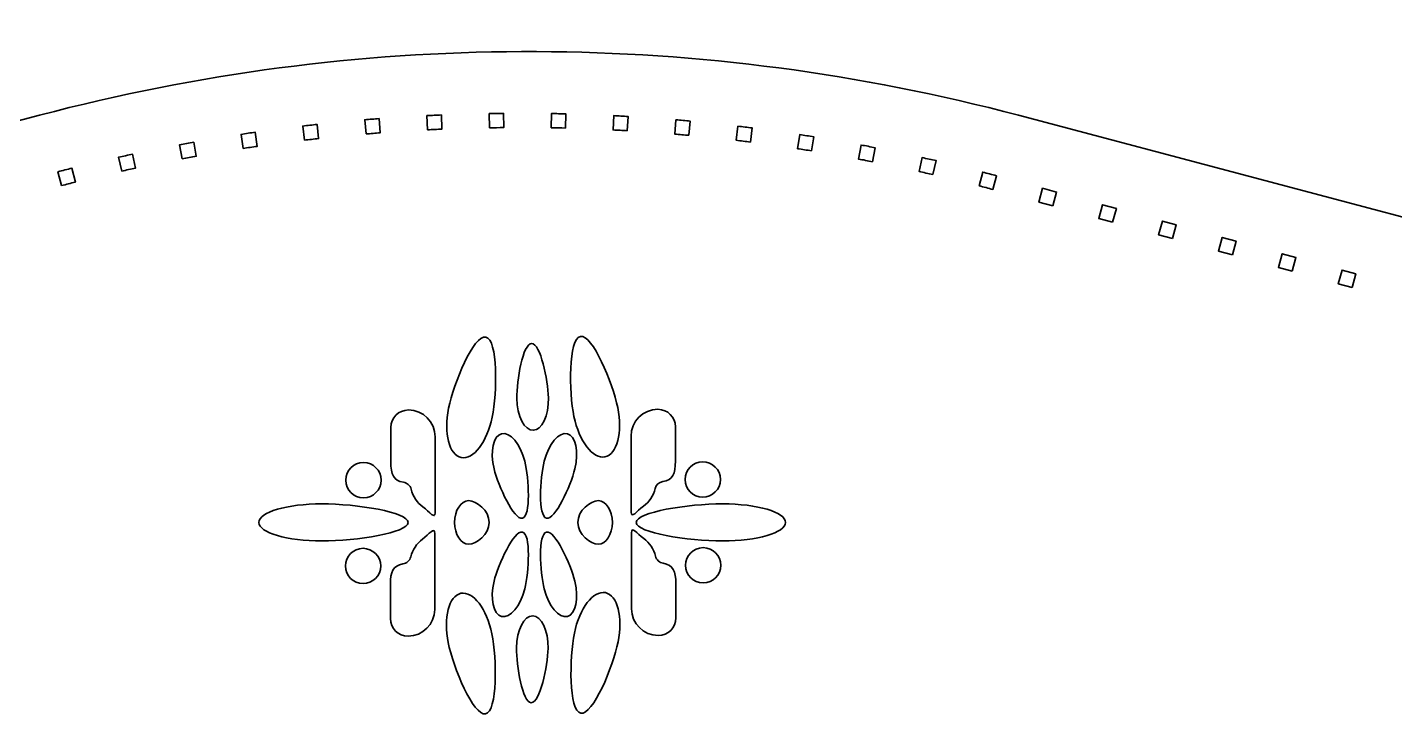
# Model space of a CAD drawing. Header units: millimetres. Extents: x 24 to 984, y -529 to -8.
# Drawn here: x 202.7 to 304.2, y -204.5 to -153 of the extents above; entities that cross this region are included whole.
import ezdxf

# ---------------------------------------------------------------- set-up
doc = ezdxf.new("R2010")
doc.units = ezdxf.units.MM
doc.header["$MEASUREMENT"] = 0
doc.layers.add('基本型', color=7, linetype='Continuous', lineweight=0)
doc.layers.add('領片', color=7, linetype='Continuous', lineweight=0)

# ---------------------------------------------------------------- blocks, each defined once
blk = doc.blocks.new('Block_1')
at = {"layer": '基本型', "color": 211, "lineweight": 30, "true_color": 0xfc41ff}
blk.add_open_spline([(369.79, -254.32), (369.79, -254.32), (364.02, -169.46), (364.02, -169.46), (364.02, -169.46), (324.9, -163.26), (324.9, -163.26), (324.9, -163.26), (331.87, -78.98), (346.56, -46.01), (346.56, -46.01), (307.17, -18.49), (239.53, -18.27), (239.53, -18.27), (239.54, -18.27), (239.54, -18.27), (239.4, -18.27), (239.26, -18.27), (239.12, -18.27), (238.98, -18.27), (238.84, -18.27), (238.71, -18.27), (238.71, -18.27), (238.71, -18.27), (238.71, -18.27), (171.08, -18.49), (131.68, -46.01), (131.68, -46.01), (146.37, -78.98), (154.04, -163.26), (154.04, -163.26), (154.04, -163.26), (114.22, -169.46), (114.22, -169.46), (114.22, -169.46), (106.33, -254.32), (106.33, -254.32)], degree=3, knots=[0, 0, 0, 0, 1, 1, 1, 2, 2, 2, 3, 3, 3, 4, 4, 4, 5, 5, 5, 6, 6, 6, 7, 7, 7, 8, 8, 8, 9, 9, 9, 10, 10, 10, 11, 11, 11, 12, 12, 12, 12], dxfattribs=at)
blk = doc.blocks.new('Block_0')
at = {"layer": '基本型'}
blk.add_blockref('Block_1', (0, 0), dxfattribs=at)
blk = doc.blocks.new('Block_49')
at = {"layer": '領片', "color": 166, "lineweight": 35, "true_color": 0x1d2088}
for points in [[(223.3, -161.39), (223.3, -161.39), (223.18, -160.34), (223.18, -160.34), (223.53, -160.3), (223.88, -160.26), (224.24, -160.22), (224.24, -160.22), (224.35, -161.27), (224.35, -161.27), (224, -161.31), (223.65, -161.35), (223.3, -161.39)], [(227.87, -160.93), (227.87, -160.93), (227.78, -159.87), (227.78, -159.87), (228.13, -159.84), (228.49, -159.82), (228.84, -159.79), (228.84, -159.79), (228.92, -160.84), (228.92, -160.84), (228.57, -160.87), (228.22, -160.9), (227.87, -160.93)], [(232.44, -160.62), (232.44, -160.62), (232.39, -159.56), (232.39, -159.56), (232.75, -159.55), (233.1, -159.53), (233.46, -159.52), (233.46, -159.52), (233.5, -160.57), (233.5, -160.57), (233.15, -160.59), (232.8, -160.6), (232.44, -160.62)], [(237.03, -160.47), (237.03, -160.47), (237.01, -159.41), (237.01, -159.41), (237.37, -159.41), (237.72, -159.4), (238.08, -159.4), (238.08, -159.4), (238.09, -160.46), (238.09, -160.46), (237.73, -160.46), (237.38, -160.46), (237.03, -160.47)], [(242.67, -160.49), (242.32, -160.48), (241.97, -160.48), (241.62, -160.47), (241.62, -160.47), (241.63, -159.41), (241.63, -159.41), (241.99, -159.42), (242.34, -159.43), (242.7, -159.44), (242.7, -159.44), (242.67, -160.49), (242.67, -160.49)], [(247.26, -160.69), (246.91, -160.66), (246.55, -160.65), (246.2, -160.63), (246.2, -160.63), (246.25, -159.57), (246.25, -159.57), (246.61, -159.59), (246.96, -159.61), (247.32, -159.63), (247.32, -159.63), (247.26, -160.69), (247.26, -160.69)], [(251.83, -161.03), (251.48, -161), (251.13, -160.97), (250.78, -160.94), (250.78, -160.94), (250.87, -159.88), (250.87, -159.88), (251.22, -159.91), (251.58, -159.94), (251.93, -159.98), (251.93, -159.98), (251.83, -161.03), (251.83, -161.03)], [(218.75, -162), (218.75, -162), (218.6, -160.96), (218.6, -160.96), (218.95, -160.9), (219.3, -160.85), (219.65, -160.8), (219.65, -160.8), (219.8, -161.85), (219.8, -161.85), (219.45, -161.9), (219.1, -161.95), (218.75, -162)], [(256.39, -161.53), (256.04, -161.49), (255.69, -161.44), (255.34, -161.4), (255.34, -161.4), (255.47, -160.35), (255.47, -160.35), (255.82, -160.39), (256.17, -160.44), (256.53, -160.48), (256.53, -160.48), (256.39, -161.53), (256.39, -161.53)], [(260.93, -162.18), (260.59, -162.13), (260.24, -162.07), (259.89, -162.02), (259.89, -162.02), (260.05, -160.97), (260.05, -160.97), (260.4, -161.03), (260.75, -161.08), (261.1, -161.14), (261.1, -161.14), (260.93, -162.18), (260.93, -162.18)], [(214.23, -162.77), (214.23, -162.77), (214.04, -161.73), (214.04, -161.73), (214.39, -161.66), (214.74, -161.6), (215.09, -161.54), (215.09, -161.54), (215.27, -162.58), (215.27, -162.58), (214.93, -162.64), (214.58, -162.7), (214.23, -162.77)], [(265.45, -162.99), (265.1, -162.92), (264.76, -162.85), (264.41, -162.79), (264.41, -162.79), (264.61, -161.75), (264.61, -161.75), (264.96, -161.81), (265.31, -161.88), (265.65, -161.95), (265.65, -161.95), (265.45, -162.99), (265.45, -162.99)], [(209.74, -163.69), (209.74, -163.69), (209.51, -162.65), (209.51, -162.65), (209.86, -162.58), (210.2, -162.5), (210.55, -162.43), (210.55, -162.43), (210.77, -163.46), (210.77, -163.46), (210.43, -163.54), (210.08, -163.61), (209.74, -163.69)], [(269.94, -163.95), (269.59, -163.87), (269.25, -163.79), (268.91, -163.71), (268.91, -163.71), (269.13, -162.68), (269.13, -162.68), (269.48, -162.76), (269.83, -162.83), (270.18, -162.91), (270.18, -162.91), (269.94, -163.95), (269.94, -163.95)], [(205.28, -164.76), (205.28, -164.76), (205.01, -163.73), (205.01, -163.73), (205.36, -163.64), (205.7, -163.56), (206.05, -163.47), (206.05, -163.47), (206.3, -164.5), (206.3, -164.5), (205.96, -164.58), (205.62, -164.67), (205.28, -164.76)], [(274.39, -165.05), (274.05, -164.96), (273.71, -164.87), (273.37, -164.78), (273.37, -164.78), (273.63, -163.76), (273.63, -163.76), (273.98, -163.85), (274.32, -163.94), (274.66, -164.03), (274.66, -164.03), (274.39, -165.05), (274.39, -165.05)], [(278.83, -166.26), (278.83, -166.26), (277.81, -165.98), (277.81, -165.98), (277.81, -165.98), (278.08, -164.96), (278.08, -164.96), (278.08, -164.96), (279.11, -165.24), (279.11, -165.24), (279.11, -165.24), (278.83, -166.26), (278.83, -166.26)], [(283.27, -167.48), (283.27, -167.48), (282.25, -167.2), (282.25, -167.2), (282.25, -167.2), (282.53, -166.18), (282.53, -166.18), (282.53, -166.18), (283.55, -166.46), (283.55, -166.46), (283.55, -166.46), (283.27, -167.48), (283.27, -167.48)], [(287.72, -168.69), (287.72, -168.69), (286.69, -168.41), (286.69, -168.41), (286.69, -168.41), (286.97, -167.39), (286.97, -167.39), (286.97, -167.39), (288, -167.67), (288, -167.67), (288, -167.67), (287.72, -168.69), (287.72, -168.69)], [(292.16, -169.91), (292.16, -169.91), (291.13, -169.63), (291.13, -169.63), (291.13, -169.63), (291.41, -168.61), (291.41, -168.61), (291.41, -168.61), (292.44, -168.89), (292.44, -168.89), (292.44, -168.89), (292.16, -169.91), (292.16, -169.91)], [(296.6, -171.12), (296.6, -171.12), (295.58, -170.84), (295.58, -170.84), (295.58, -170.84), (295.86, -169.82), (295.86, -169.82), (295.86, -169.82), (296.88, -170.1), (296.88, -170.1), (296.88, -170.1), (296.6, -171.12), (296.6, -171.12)], [(301.04, -172.33), (301.04, -172.33), (300.02, -172.05), (300.02, -172.05), (300.02, -172.05), (300.3, -171.03), (300.3, -171.03), (300.3, -171.03), (301.32, -171.31), (301.32, -171.31), (301.32, -171.31), (301.04, -172.33), (301.04, -172.33)]]:
    blk.add_open_spline(points, degree=3, knots=[0, 0, 0, 0, 1, 1, 1, 2, 2, 2, 3, 3, 3, 4, 4, 4, 4], dxfattribs=at)
blk = doc.blocks.new('Block_50')
at = {"layer": '領片', "color": 166, "lineweight": 35, "true_color": 0x1d2088}
for points, knots in [([(237.24, -181.95), (236.86, -183.79), (235.83, -185.13), (234.94, -184.95), (234.04, -184.77), (233.62, -183.13), (234, -181.29), (234.37, -179.45), (235.87, -175.82), (236.76, -176.01), (237.66, -176.19), (237.61, -180.12), (237.24, -181.95)], [0, 0, 0, 0, 1, 1, 1, 2, 2, 2, 3, 3, 3, 4, 4, 4, 4]), ([(241.4, -180.51), (241.43, -181.84), (240.92, -182.92), (240.28, -182.93), (239.63, -182.95), (239.09, -181.88), (239.06, -180.55), (239.04, -179.23), (239.52, -176.49), (240.16, -176.48), (240.81, -176.47), (241.38, -179.19), (241.4, -180.51)], [0, 0, 0, 0, 1, 1, 1, 2, 2, 2, 3, 3, 3, 4, 4, 4, 4]), ([(243.3, -181.9), (243.68, -183.74), (244.71, -185.08), (245.6, -184.9), (246.5, -184.72), (246.92, -183.08), (246.55, -181.24), (246.17, -179.41), (244.67, -175.77), (243.78, -175.96), (242.88, -176.14), (242.93, -180.07), (243.3, -181.9)], [0, 0, 0, 0, 1, 1, 1, 2, 2, 2, 3, 3, 3, 4, 4, 4, 4]), ([(231.01, -181.42), (231.01, -181.42), (231.01, -181.42), (231.01, -181.42), (232.11, -181.42), (233, -182.31), (233, -183.41), (233, -183.41), (233, -189.05), (233, -189.05), (233, -189.57), (232.59, -188.99), (232.09, -188.62), (231.65, -188.31), (231.35, -187.83), (231.22, -187.3), (231.22, -187.3), (231.22, -187.3), (231.22, -187.3), (231.15, -187.03), (230.92, -186.83), (230.64, -186.78), (229.91, -186.66), (229.71, -186.2), (229.71, -185.27), (229.71, -185.27), (229.71, -182.72), (229.71, -182.72), (229.71, -182), (230.29, -181.42), (231.01, -181.42)], [0, 0, 0, 0, 1, 1, 1, 2, 2, 2, 3, 3, 3, 4, 4, 4, 5, 5, 5, 6, 6, 6, 7, 7, 7, 8, 8, 8, 9, 9, 9, 10, 10, 10, 10]), ([(249.53, -181.37), (249.53, -181.37), (249.53, -181.37), (249.53, -181.37), (248.43, -181.37), (247.54, -182.26), (247.54, -183.36), (247.54, -183.36), (247.54, -189), (247.54, -189), (247.54, -189.52), (247.95, -188.94), (248.46, -188.57), (248.89, -188.26), (249.19, -187.78), (249.33, -187.25), (249.33, -187.25), (249.33, -187.25), (249.33, -187.25), (249.4, -186.98), (249.62, -186.78), (249.9, -186.73), (250.63, -186.61), (250.83, -186.15), (250.83, -185.22), (250.83, -185.22), (250.83, -182.67), (250.83, -182.67), (250.83, -181.95), (250.25, -181.37), (249.53, -181.37)], [0, 0, 0, 0, 1, 1, 1, 2, 2, 2, 3, 3, 3, 4, 4, 4, 5, 5, 5, 6, 6, 6, 7, 7, 7, 8, 8, 8, 9, 9, 9, 10, 10, 10, 10]), ([(239.65, -185.23), (239.33, -183.94), (238.56, -183.03), (237.93, -183.18), (237.31, -183.33), (237.06, -184.5), (237.37, -185.79), (237.69, -187.08), (238.85, -189.61), (239.48, -189.45), (240.11, -189.3), (239.96, -186.52), (239.65, -185.23)], [0, 0, 0, 0, 1, 1, 1, 2, 2, 2, 3, 3, 3, 4, 4, 4, 4]), ([(241.09, -185.23), (241.41, -183.94), (242.18, -183.03), (242.81, -183.18), (243.43, -183.33), (243.68, -184.5), (243.37, -185.79), (243.05, -187.08), (241.89, -189.61), (241.26, -189.45), (240.63, -189.3), (240.78, -186.52), (241.09, -185.23)], [0, 0, 0, 0, 1, 1, 1, 2, 2, 2, 3, 3, 3, 4, 4, 4, 4]), ([(228.99, -186.63), (228.99, -187.35), (228.41, -187.94), (227.68, -187.94), (226.96, -187.94), (226.37, -187.35), (226.37, -186.63), (226.37, -185.91), (226.96, -185.32), (227.68, -185.32), (228.41, -185.32), (228.99, -185.91), (228.99, -186.63)], [0, 0, 0, 0, 1, 1, 1, 2, 2, 2, 3, 3, 3, 4, 4, 4, 4]), ([(251.55, -186.58), (251.55, -187.3), (252.14, -187.89), (252.86, -187.89), (253.58, -187.89), (254.17, -187.3), (254.17, -186.58), (254.17, -185.86), (253.58, -185.27), (252.86, -185.27), (252.14, -185.27), (251.55, -185.86), (251.55, -186.58)], [0, 0, 0, 0, 1, 1, 1, 2, 2, 2, 3, 3, 3, 4, 4, 4, 4]), ([(231, -189.77), (231, -190.53), (227.18, -191.14), (224.6, -191.14), (222.01, -191.14), (219.92, -190.53), (219.92, -189.77), (219.92, -189), (222.01, -188.39), (224.6, -188.39), (227.18, -188.39), (231, -189), (231, -189.77)], [0, 0, 0, 0, 1, 1, 1, 2, 2, 2, 3, 3, 3, 4, 4, 4, 4]), ([(234.44, -189.77), (234.44, -190.66), (234.91, -191.38), (235.48, -191.38), (236.06, -191.38), (237.01, -190.66), (237.01, -189.77), (237.01, -188.87), (236.06, -188.15), (235.48, -188.15), (234.91, -188.15), (234.44, -188.87), (234.44, -189.77)], [0, 0, 0, 0, 1, 1, 1, 2, 2, 2, 3, 3, 3, 4, 4, 4, 4]), ([(246.15, -189.77), (246.15, -190.66), (245.68, -191.38), (245.11, -191.38), (244.54, -191.38), (243.59, -190.66), (243.59, -189.77), (243.59, -188.87), (244.54, -188.15), (245.11, -188.15), (245.68, -188.15), (246.15, -188.87), (246.15, -189.77)], [0, 0, 0, 0, 1, 1, 1, 2, 2, 2, 3, 3, 3, 4, 4, 4, 4]), ([(247.92, -189.77), (247.92, -190.53), (251.74, -191.14), (254.33, -191.14), (256.91, -191.14), (259, -190.53), (259, -189.77), (259, -189), (256.91, -188.39), (254.33, -188.39), (251.74, -188.39), (247.92, -189), (247.92, -189.77)], [0, 0, 0, 0, 1, 1, 1, 2, 2, 2, 3, 3, 3, 4, 4, 4, 4]), ([(230.99, -198.21), (230.99, -198.21), (230.99, -198.21), (230.99, -198.21), (232.08, -198.21), (232.97, -197.32), (232.97, -196.23), (232.97, -196.23), (232.97, -190.58), (232.97, -190.58), (232.97, -190.06), (232.56, -190.64), (232.06, -191.01), (231.62, -191.33), (231.32, -191.8), (231.19, -192.33), (231.19, -192.33), (231.19, -192.33), (231.19, -192.33), (231.12, -192.6), (230.89, -192.81), (230.61, -192.85), (229.88, -192.97), (229.68, -193.43), (229.68, -194.36), (229.68, -194.36), (229.68, -196.91), (229.68, -196.91), (229.68, -197.63), (230.27, -198.21), (230.99, -198.21)], [0, 0, 0, 0, 1, 1, 1, 2, 2, 2, 3, 3, 3, 4, 4, 4, 5, 5, 5, 6, 6, 6, 7, 7, 7, 8, 8, 8, 9, 9, 9, 10, 10, 10, 10]), ([(239.65, -194.7), (239.33, -195.98), (238.56, -196.9), (237.93, -196.75), (237.31, -196.59), (237.06, -195.42), (237.37, -194.14), (237.69, -192.85), (238.85, -190.32), (239.48, -190.48), (240.11, -190.63), (239.96, -193.41), (239.65, -194.7)], [0, 0, 0, 0, 1, 1, 1, 2, 2, 2, 3, 3, 3, 4, 4, 4, 4]), ([(241.09, -194.7), (241.41, -195.98), (242.18, -196.9), (242.81, -196.75), (243.43, -196.59), (243.68, -195.42), (243.37, -194.14), (243.05, -192.85), (241.89, -190.32), (241.26, -190.48), (240.63, -190.63), (240.78, -193.41), (241.09, -194.7)], [0, 0, 0, 0, 1, 1, 1, 2, 2, 2, 3, 3, 3, 4, 4, 4, 4]), ([(249.56, -198.16), (249.56, -198.16), (249.56, -198.16), (249.56, -198.16), (248.46, -198.16), (247.57, -197.27), (247.57, -196.18), (247.57, -196.18), (247.57, -190.53), (247.57, -190.53), (247.57, -190.01), (247.98, -190.59), (248.48, -190.96), (248.92, -191.28), (249.22, -191.75), (249.35, -192.28), (249.35, -192.28), (249.35, -192.28), (249.35, -192.28), (249.42, -192.55), (249.65, -192.76), (249.93, -192.8), (250.66, -192.92), (250.86, -193.38), (250.86, -194.31), (250.86, -194.31), (250.86, -196.86), (250.86, -196.86), (250.86, -197.58), (250.28, -198.16), (249.56, -198.16)], [0, 0, 0, 0, 1, 1, 1, 2, 2, 2, 3, 3, 3, 4, 4, 4, 5, 5, 5, 6, 6, 6, 7, 7, 7, 8, 8, 8, 9, 9, 9, 10, 10, 10, 10]), ([(228.96, -193), (228.96, -192.28), (228.38, -191.69), (227.65, -191.69), (226.93, -191.69), (226.34, -192.28), (226.34, -193), (226.34, -193.73), (226.93, -194.31), (227.65, -194.31), (228.38, -194.31), (228.96, -193.73), (228.96, -193)], [0, 0, 0, 0, 1, 1, 1, 2, 2, 2, 3, 3, 3, 4, 4, 4, 4]), ([(251.58, -192.95), (251.58, -192.23), (252.16, -191.64), (252.89, -191.64), (253.61, -191.64), (254.2, -192.23), (254.2, -192.95), (254.2, -193.68), (253.61, -194.26), (252.89, -194.26), (252.16, -194.26), (251.58, -193.68), (251.58, -192.95)], [0, 0, 0, 0, 1, 1, 1, 2, 2, 2, 3, 3, 3, 4, 4, 4, 4]), ([(243.33, -197.98), (243.71, -196.14), (244.74, -194.8), (245.63, -194.98), (246.53, -195.17), (246.95, -196.8), (246.57, -198.64), (246.2, -200.48), (244.7, -204.11), (243.81, -203.93), (242.91, -203.75), (242.96, -199.82), (243.33, -197.98)], [0, 0, 0, 0, 1, 1, 1, 2, 2, 2, 3, 3, 3, 4, 4, 4, 4]), ([(237.21, -198.03), (236.83, -196.19), (235.81, -194.85), (234.91, -195.03), (234.02, -195.22), (233.59, -196.85), (233.97, -198.69), (234.34, -200.53), (235.84, -204.16), (236.74, -203.98), (237.63, -203.8), (237.58, -199.87), (237.21, -198.03)], [0, 0, 0, 0, 1, 1, 1, 2, 2, 2, 3, 3, 3, 4, 4, 4, 4]), ([(241.38, -199.12), (241.4, -197.79), (240.89, -196.71), (240.25, -196.7), (239.6, -196.69), (239.06, -197.75), (239.04, -199.08), (239.01, -200.41), (239.49, -203.14), (240.13, -203.15), (240.78, -203.17), (241.35, -200.45), (241.38, -199.12)], [0, 0, 0, 0, 1, 1, 1, 2, 2, 2, 3, 3, 3, 4, 4, 4, 4])]:
    blk.add_open_spline(points, degree=3, knots=knots, dxfattribs=at)
blk = doc.blocks.new('Block_48')
at = {"layer": '領片', "color": 166, "lineweight": 35, "true_color": 0x1d2088}
blk.add_open_spline([(348.55, -253.66), (348.68, -248.45), (349.84, -255.39), (344.87, -226.4), (344.87, -226.4), (341.36, -207.92), (341.36, -207.92), (341.36, -207.92), (340.39, -200.68), (340.39, -200.68), (339.55, -194.45), (337.16, -188.69), (333.59, -183.83), (328.72, -176.78), (321.44, -171.52), (312.85, -169.24), (312.85, -169.24), (276.29, -159.54), (276.29, -159.54), (264.56, -156.43), (252.54, -154.86), (240.51, -154.81), (240.51, -154.81), (240.51, -154.8), (240.51, -154.8), (240.33, -154.8), (240.15, -154.81), (239.97, -154.81), (239.79, -154.81), (239.61, -154.8), (239.43, -154.8), (239.43, -154.8), (239.43, -154.81), (239.43, -154.81), (227.4, -154.86), (215.38, -156.43), (203.65, -159.54), (203.65, -159.54), (167.09, -169.24), (167.09, -169.24), (158.5, -171.52), (151.21, -176.78), (146.35, -183.83), (142.78, -188.69), (140.38, -194.45), (139.55, -200.68), (139.55, -200.68), (138.58, -207.92), (138.58, -207.92), (138.58, -207.92), (135.07, -226.4), (135.07, -226.4), (130.09, -255.39), (131.26, -248.45), (131.38, -253.66), (131.38, -259.44), (134.41, -264.51), (138.96, -267.38), (137.22, -269.2), (135.91, -271.43), (135.17, -273.9), (134.73, -275.37), (134.5, -276.93), (134.5, -278.54), (134.5, -284.06), (137.26, -288.94), (141.48, -291.86), (140.14, -294.22), (139.38, -296.94), (139.38, -299.84), (139.38, -306.65), (143.57, -312.47), (149.52, -314.87), (150.38, -323.02), (157.27, -329.37), (165.64, -329.37), (166.26, -329.37), (166.87, -329.33), (167.47, -329.27), (169.32, -336.18), (175.63, -341.28), (183.13, -341.28), (186.1, -341.28), (188.89, -340.47), (191.28, -339.08), (194.16, -343.6), (199.21, -346.61), (204.97, -346.61), (208.8, -346.61), (212.32, -345.27), (215.1, -343.05), (218.07, -346.38), (222.39, -348.47), (227.2, -348.47), (232.39, -348.47), (237, -346.03), (239.97, -342.23), (242.93, -346.03), (247.55, -348.47), (252.74, -348.47), (257.55, -348.47), (261.87, -346.38), (264.84, -343.05), (267.61, -345.27), (271.13, -346.61), (274.97, -346.61), (280.72, -346.61), (285.78, -343.6), (288.65, -339.08), (291.05, -340.47), (293.83, -341.28), (296.8, -341.28), (304.3, -341.28), (310.61, -336.18), (312.46, -329.27), (313.06, -329.33), (313.67, -329.37), (314.29, -329.37), (322.67, -329.37), (329.56, -323.02), (330.41, -314.87), (336.36, -312.47), (340.56, -306.65), (340.56, -299.84), (340.56, -296.94), (339.79, -294.22), (338.46, -291.86), (342.68, -288.94), (345.44, -284.06), (345.44, -278.54), (345.44, -276.93), (345.2, -275.37), (344.76, -273.9), (344.03, -271.43), (342.71, -269.2), (340.98, -267.38), (345.53, -264.51), (348.55, -259.44), (348.55, -253.66)], degree=3, knots=[0, 0, 0, 0, 1, 1, 1, 2, 2, 2, 3, 3, 3, 4, 4, 4, 5, 5, 5, 6, 6, 6, 7, 7, 7, 8, 8, 8, 9, 9, 9, 10, 10, 10, 11, 11, 11, 12, 12, 12, 13, 13, 13, 14, 14, 14, 15, 15, 15, 16, 16, 16, 17, 17, 17, 18, 18, 18, 19, 19, 19, 20, 20, 20, 21, 21, 21, 22, 22, 22, 23, 23, 23, 24, 24, 24, 25, 25, 25, 26, 26, 26, 27, 27, 27, 28, 28, 28, 29, 29, 29, 30, 30, 30, 31, 31, 31, 32, 32, 32, 33, 33, 33, 34, 34, 34, 35, 35, 35, 36, 36, 36, 37, 37, 37, 38, 38, 38, 39, 39, 39, 40, 40, 40, 41, 41, 41, 42, 42, 42, 43, 43, 43, 44, 44, 44, 45, 45, 45, 46, 46, 46, 46], dxfattribs=at)
at = {"layer": '領片'}
for name in ['Block_49', 'Block_50']:
    blk.add_blockref(name, (0, 0), dxfattribs=at)
blk = doc.blocks.new('Block_47')
at = {"layer": '領片'}
blk.add_blockref('Block_48', (0, 0), dxfattribs=at)

msp = doc.modelspace()

# ---------------------------------------------------------------- block references
at = {"layer": '基本型'}
msp.add_blockref('Block_0', (0, 0), dxfattribs=at)
at = {"layer": '領片'}
msp.add_blockref('Block_47', (0, 0), dxfattribs=at)

doc.saveas('drawing.dxf')
